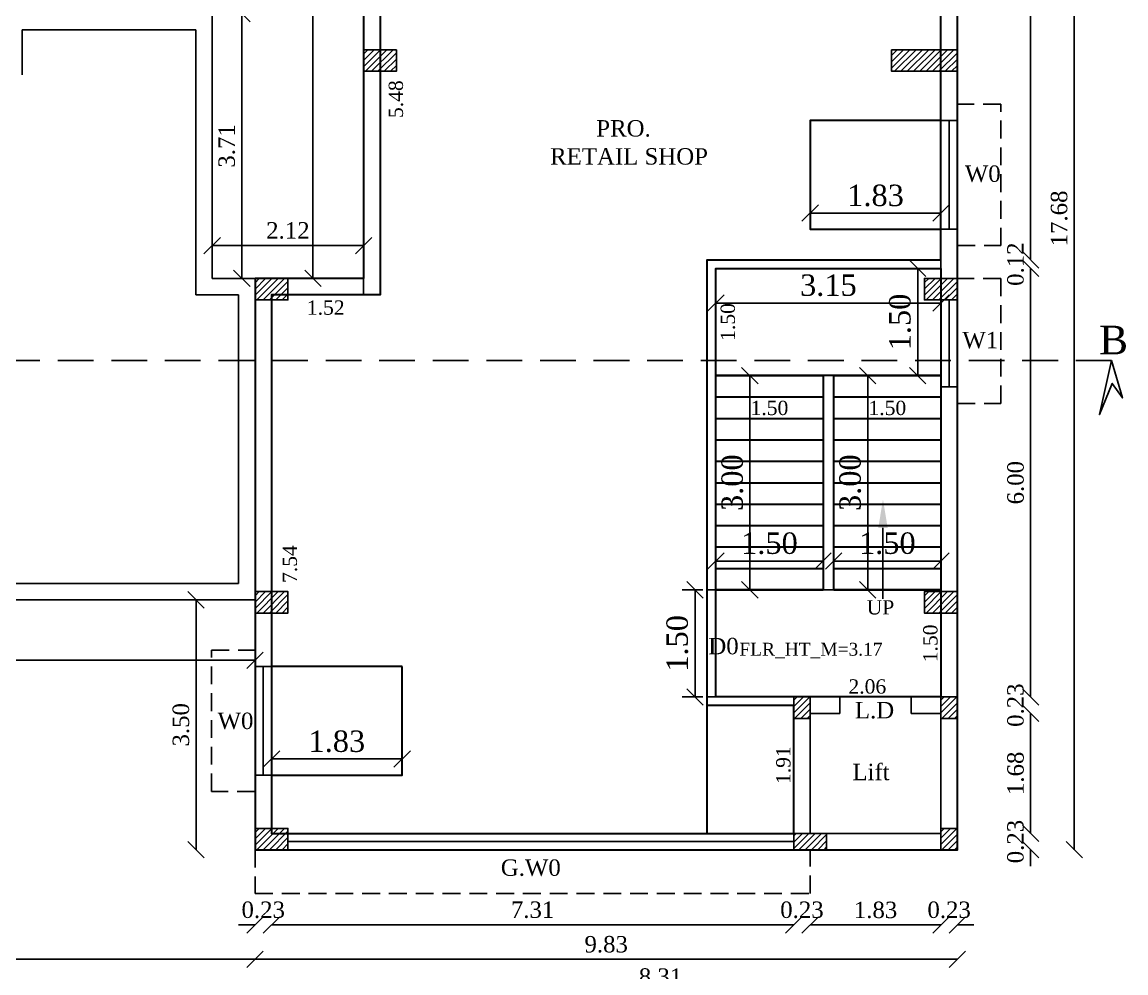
# Model space of a CAD drawing. Header units: metres. Extents: x 2 to 142, y 1 to 82.
# Drawn here: x 90.04 to 105.49, y 23.71 to 37.03 of the extents above; entities that cross this region are included whole.
import ezdxf
from ezdxf import colors
from ezdxf.entities.mleader import LeaderData, LeaderLine
from ezdxf.math import Vec2, Vec3

# ---------------------------------------------------------------- set-up
doc = ezdxf.new("R2010")
doc.units = ezdxf.units.M
doc.header["$MEASUREMENT"] = 0
for name, pattern in [('Dashed (½x)', [0.375, 0.25, -0.125]), ('DASHED2', [0.375, 0.25, -0.125]), ('HIDDENX2', [0.75, 0.5, -0.25])]:
    doc.linetypes.add(name, pattern=pattern)
for name, color, linetype, lineweight in [('BLK_1_FLR_2_BLT_UP_AREA', 13, 'Continuous', 30), ('BLK_1_FLR_2_CARPET_AREA', 13, 'Continuous', 30), ('BLK_1_FLR_2_EXIT_WIDTH_STAIR', 1, 'Continuous', 30), ('BLK_1_FLR_2_REGULAR_ROOM_1', 2, 'Continuous', 30), ('BLK_1_FLR_2_ROOM_1_LIGHT_VENTILATION_1', 232, 'Continuous', 30), ('BLK_1_FLR_2_ROOM_1_LIGHT_VENTILATION_6', 232, 'Continuous', 30), ('BLK_1_FLR_2_STAIR_1', 1, 'Continuous', 30), ('BLK_1_FLR_2_STAIR_1_FLIGHT_1', 7, 'Continuous', 30), ('BLK_1_FLR_2_STAIR_1_FLIGHT_2', 7, 'Continuous', 30), ('BLK_1_FLR_2_STAIR_1_LANDING_1', 7, 'Continuous', 30)]:
    doc.layers.add(name, color=color, linetype=linetype, lineweight=lineweight)
doc.styles.get("Standard").update_dxf_attribs({"font": 'BOOKOS.TTF'})
doc.dimstyles.new('M', dxfattribs={"dimtxt": 0.3, "dimasz": 0.23, "dimexe": 0.18, "dimexo": 0.0625, "dimgap": 0.09, "dimtad": 1, "dimzin": 0, "dimdsep": 46, "dimtxsty": 'Standard', "dimblk": 'OBLIQUE', "dimcen": 0.09, "dimclrd": 256, "dimclre": 256, "dimclrt": 256, "dimadec": 0, "dimazin": 0, "dimtfac": 1, "dimtix": 1, "dimtofl": 0, "dimtmove": 0, "dimatfit": 3, "dimfxl": 0, "dimtolj": 1, "dimtzin": 0, "dimarcsym": 0})
doc.dimstyles.new('PLAN', dxfattribs={"dimtxt": 0.2, "dimasz": 0.08, "dimexe": 0.01, "dimexo": 0.2, "dimgap": 0.04, "dimtad": 1, "dimzin": 1, "dimdsep": 46, "dimtxsty": 'Standard', "dimcen": 2.5, "dimse1": 1, "dimse2": 1, "dimsd1": 1, "dimsd2": 1, "dimclrd": 256, "dimclrt": 256, "dimadec": 0, "dimazin": 0, "dimtfac": 1, "dimtix": 1, "dimtmove": 0, "dimatfit": 3, "dimfxl": 0, "dimlwd": 13, "dimarcsym": 0})
doc.dimstyles.get("Standard").update_dxf_attribs({"dimtxt": 0.23, "dimasz": 0.23, "dimexe": 0.18, "dimexo": 0.0625, "dimgap": 0.09, "dimtad": 1, "dimzin": 0, "dimdsep": 46, "dimtxsty": 'Standard', "dimblk": 'OBLIQUE', "dimcen": 0.09, "dimse1": 1, "dimse2": 1, "dimclrd": 256, "dimclre": 256, "dimclrt": 256, "dimadec": 0, "dimazin": 0, "dimtfac": 1, "dimtix": 1, "dimtofl": 0, "dimtmove": 0, "dimatfit": 3, "dimfxl": 0, "dimtolj": 1, "dimtzin": 0, "dimarcsym": 0})
pattern_1 = [(45, (-16834.74195, 1394.248717), (-0.04419417382, 0.04419417382), [])]
pattern_2 = [(45, (-16834.74195, 1398.633717), (-0.04419417382, 0.04419417382), [])]

# ---------------------------------------------------------------- blocks, each defined once
blk = doc.blocks.new('_Oblique')
at = {"color": 0, "linetype": 'ByBlock', "lineweight": -2}
blk.add_line((-0.5, -0.5), (0.5, 0.5), dxfattribs=at)
blk = doc.blocks.new('*D214')
at = {"lineweight": -2}
blk.add_line((94.817, 23.451), (103.127, 23.451), dxfattribs=at)
at = {"layer": 'Defpoints', "color": 0}
for p in [(103.127, 23.451), (94.817, 22.233), (103.127, 22.233)]:
    blk.add_point(p, dxfattribs=at)
at = {"lineweight": -2, "xscale": 0.23, "yscale": 0.23, "zscale": 0.23, "rotation": 180}
blk.add_blockref('_Oblique', (94.817, 23.451), dxfattribs=at)
at = {"lineweight": -2, "xscale": 0.23, "yscale": 0.23, "zscale": 0.23}
blk.add_blockref('_Oblique', (103.127, 23.451), dxfattribs=at)
at = {"insert": (98.972, 23.66), "char_height": 0.23, "attachment_point": 5}
blk.add_mtext('\\A1;8.31', dxfattribs=at)
blk = doc.blocks.new('*D132')
at = {"lineweight": -2}
blk.add_line((92.472, 25.438), (92.472, 28.938), dxfattribs=at)
at = {"layer": 'Defpoints', "color": 0}
for p in [(92.472, 28.938), (93.297, 28.938), (93.297, 25.438)]:
    blk.add_point(p, dxfattribs=at)
at = {"lineweight": -2, "xscale": 0.23, "yscale": 0.23, "zscale": 0.23}
for p, rotation in [((92.472, 28.938), 90), ((92.472, 25.438), 270)]:
    blk.add_blockref('_Oblique', p, dxfattribs=dict(at, rotation=rotation))
at = {"insert": (92.261, 27.188), "char_height": 0.23, "attachment_point": 5, "rotation": 90}
blk.add_mtext('\\A1;3.50', dxfattribs=at)
blk = doc.blocks.new('*D133')
at = {"lineweight": -2}
blk.add_line((92.697, 33.898), (94.817, 33.898), dxfattribs=at)
at = {"layer": 'Defpoints', "color": 0}
for p in [(94.817, 33.898), (92.697, 33.438), (94.817, 33.438)]:
    blk.add_point(p, dxfattribs=at)
at = {"lineweight": -2, "xscale": 0.23, "yscale": 0.23, "zscale": 0.23, "rotation": 180}
blk.add_blockref('_Oblique', (92.697, 33.898), dxfattribs=at)
at = {"lineweight": -2, "xscale": 0.23, "yscale": 0.23, "zscale": 0.23}
blk.add_blockref('_Oblique', (94.817, 33.898), dxfattribs=at)
at = {"insert": (93.757, 34.109), "char_height": 0.23, "attachment_point": 5}
blk.add_mtext('\\A1;2.12', dxfattribs=at)
blk = doc.blocks.new('*D134')
at = {"lineweight": -2}
blk.add_line((93.113, 33.438), (93.113, 37.148), dxfattribs=at)
at = {"layer": 'Defpoints', "color": 0}
for p in [(92.697, 37.148), (93.113, 37.148), (92.697, 33.438)]:
    blk.add_point(p, dxfattribs=at)
at = {"lineweight": -2, "xscale": 0.23, "yscale": 0.23, "zscale": 0.23}
for p, rotation in [((93.113, 37.148), 90), ((93.113, 33.438), 270)]:
    blk.add_blockref('_Oblique', p, dxfattribs=dict(at, rotation=rotation))
at = {"insert": (92.902, 35.293), "char_height": 0.23, "attachment_point": 5, "rotation": 90}
blk.add_mtext('\\A1;3.71', dxfattribs=at)
blk = doc.blocks.new('*D146')
at = {"lineweight": -2}
for p, q in [((93.297, 24.385), (93.067, 24.385)), ((93.527, 24.385), (93.757, 24.385))]:
    blk.add_line(p, q, dxfattribs=at)
at = {"layer": 'Defpoints', "color": 0}
for p in [(93.297, 28.005), (93.527, 25.738), (93.527, 24.385)]:
    blk.add_point(p, dxfattribs=at)
at = {"lineweight": -2, "xscale": 0.23, "yscale": 0.23, "zscale": 0.23}
blk.add_blockref('_Oblique', (93.297, 24.385), dxfattribs=at)
at = {"lineweight": -2, "xscale": 0.23, "yscale": 0.23, "zscale": 0.23, "rotation": 180}
blk.add_blockref('_Oblique', (93.527, 24.385), dxfattribs=at)
at = {"insert": (93.412, 24.596), "char_height": 0.23, "attachment_point": 5}
blk.add_mtext('\\A1;0.23', dxfattribs=at)
blk = doc.blocks.new('*D147')
at = {"lineweight": -2}
blk.add_line((93.527, 24.385), (100.837, 24.385), dxfattribs=at)
at = {"layer": 'Defpoints', "color": 0}
for p in [(93.527, 25.738), (100.837, 25.668), (100.837, 24.385)]:
    blk.add_point(p, dxfattribs=at)
at = {"lineweight": -2, "xscale": 0.23, "yscale": 0.23, "zscale": 0.23, "rotation": 180}
blk.add_blockref('_Oblique', (93.527, 24.385), dxfattribs=at)
at = {"lineweight": -2, "xscale": 0.23, "yscale": 0.23, "zscale": 0.23}
blk.add_blockref('_Oblique', (100.837, 24.385), dxfattribs=at)
at = {"insert": (97.182, 24.597), "char_height": 0.23, "attachment_point": 5}
blk.add_mtext('\\A1;7.31', dxfattribs=at)
blk = doc.blocks.new('*D148')
at = {"lineweight": -2}
for p, q in [((100.837, 24.385), (100.607, 24.385)), ((101.067, 24.385), (101.297, 24.385))]:
    blk.add_line(p, q, dxfattribs=at)
at = {"layer": 'Defpoints', "color": 0}
for p in [(100.837, 25.668), (101.067, 25.668), (101.067, 24.385)]:
    blk.add_point(p, dxfattribs=at)
at = {"lineweight": -2, "xscale": 0.23, "yscale": 0.23, "zscale": 0.23}
blk.add_blockref('_Oblique', (100.837, 24.385), dxfattribs=at)
at = {"lineweight": -2, "xscale": 0.23, "yscale": 0.23, "zscale": 0.23, "rotation": 180}
blk.add_blockref('_Oblique', (101.067, 24.385), dxfattribs=at)
at = {"insert": (100.952, 24.596), "char_height": 0.23, "attachment_point": 5}
blk.add_mtext('\\A1;0.23', dxfattribs=at)
blk = doc.blocks.new('*D149')
at = {"lineweight": -2}
blk.add_line((101.067, 24.385), (102.897, 24.385), dxfattribs=at)
at = {"layer": 'Defpoints', "color": 0}
for p in [(101.067, 25.668), (102.897, 25.738), (102.897, 24.385)]:
    blk.add_point(p, dxfattribs=at)
at = {"lineweight": -2, "xscale": 0.23, "yscale": 0.23, "zscale": 0.23, "rotation": 180}
blk.add_blockref('_Oblique', (101.067, 24.385), dxfattribs=at)
at = {"lineweight": -2, "xscale": 0.23, "yscale": 0.23, "zscale": 0.23}
blk.add_blockref('_Oblique', (102.897, 24.385), dxfattribs=at)
at = {"insert": (101.982, 24.594), "char_height": 0.23, "attachment_point": 5}
blk.add_mtext('\\A1;1.83', dxfattribs=at)
blk = doc.blocks.new('*D150')
at = {"lineweight": -2}
for p, q in [((102.897, 24.385), (102.667, 24.385)), ((103.127, 24.385), (103.357, 24.385))]:
    blk.add_line(p, q, dxfattribs=at)
at = {"layer": 'Defpoints', "color": 0}
for p in [(102.897, 25.738), (103.127, 25.738), (103.127, 24.385)]:
    blk.add_point(p, dxfattribs=at)
at = {"lineweight": -2, "xscale": 0.23, "yscale": 0.23, "zscale": 0.23}
blk.add_blockref('_Oblique', (102.897, 24.385), dxfattribs=at)
at = {"lineweight": -2, "xscale": 0.23, "yscale": 0.23, "zscale": 0.23, "rotation": 180}
blk.add_blockref('_Oblique', (103.127, 24.385), dxfattribs=at)
at = {"insert": (103.012, 24.596), "char_height": 0.23, "attachment_point": 5}
blk.add_mtext('\\A1;0.23', dxfattribs=at)
blk = doc.blocks.new('*D151')
at = {"lineweight": -2}
blk.add_line((93.297, 23.904), (103.127, 23.904), dxfattribs=at)
at = {"layer": 'Defpoints', "color": 0}
for p in [(93.297, 25.438), (103.127, 25.438), (103.127, 23.904)]:
    blk.add_point(p, dxfattribs=at)
at = {"lineweight": -2, "xscale": 0.23, "yscale": 0.23, "zscale": 0.23, "rotation": 180}
blk.add_blockref('_Oblique', (93.297, 23.904), dxfattribs=at)
at = {"lineweight": -2, "xscale": 0.23, "yscale": 0.23, "zscale": 0.23}
blk.add_blockref('_Oblique', (103.127, 23.904), dxfattribs=at)
at = {"insert": (98.212, 24.113), "char_height": 0.23, "attachment_point": 5}
blk.add_mtext('\\A1;9.83', dxfattribs=at)
blk = doc.blocks.new('*D79')
at = {"lineweight": -2}
blk.add_line((75.447, 23.904), (93.297, 23.904), dxfattribs=at)
at = {"layer": 'Defpoints', "color": 0}
for p in [(75.447, 31.468), (93.297, 28.938), (93.297, 23.904)]:
    blk.add_point(p, dxfattribs=at)
at = {"lineweight": -2, "xscale": 0.23, "yscale": 0.23, "zscale": 0.23, "rotation": 180}
blk.add_blockref('_Oblique', (75.447, 23.904), dxfattribs=at)
at = {"lineweight": -2, "xscale": 0.23, "yscale": 0.23, "zscale": 0.23}
blk.add_blockref('_Oblique', (93.297, 23.904), dxfattribs=at)
at = {"insert": (84.372, 24.115), "char_height": 0.23, "attachment_point": 5}
blk.add_mtext('\\A1;17.85', dxfattribs=at)
blk = doc.blocks.new('*D152')
at = {"lineweight": -2}
blk.add_line((94.108, 33.438), (94.108, 43.118), dxfattribs=at)
at = {"layer": 'Defpoints', "color": 0}
for p in [(94.108, 43.118), (94.817, 43.118), (94.817, 33.438)]:
    blk.add_point(p, dxfattribs=at)
at = {"lineweight": -2, "xscale": 0.23, "yscale": 0.23, "zscale": 0.23}
for p, rotation in [((94.108, 43.118), 90), ((94.108, 33.438), 270)]:
    blk.add_blockref('_Oblique', p, dxfattribs=dict(at, rotation=rotation))
at = {"insert": (93.899, 38.278), "char_height": 0.23, "attachment_point": 5, "rotation": 90}
blk.add_mtext('\\A1;9.68', dxfattribs=at)
blk = doc.blocks.new('*D156')
at = {"lineweight": -2}
for p, q in [((104.153, 25.668), (104.153, 25.898)), ((104.153, 25.438), (104.153, 25.208))]:
    blk.add_line(p, q, dxfattribs=at)
at = {"layer": 'Defpoints', "color": 0}
for p in [(102.897, 25.668), (104.153, 25.668), (102.897, 25.438)]:
    blk.add_point(p, dxfattribs=at)
at = {"lineweight": -2, "xscale": 0.23, "yscale": 0.23, "zscale": 0.23}
for p, rotation in [((104.153, 25.668), 270), ((104.153, 25.438), 90)]:
    blk.add_blockref('_Oblique', p, dxfattribs=dict(at, rotation=rotation))
at = {"insert": (103.942, 25.553), "char_height": 0.23, "attachment_point": 5, "rotation": 90}
blk.add_mtext('\\A1;0.23', dxfattribs=at)
blk = doc.blocks.new('*D157')
at = {"lineweight": -2}
blk.add_line((104.153, 33.698), (104.153, 42.888), dxfattribs=at)
at = {"layer": 'Defpoints', "color": 0}
for p in [(103.127, 42.888), (104.153, 42.888), (102.897, 33.698)]:
    blk.add_point(p, dxfattribs=at)
at = {"lineweight": -2, "xscale": 0.23, "yscale": 0.23, "zscale": 0.23}
for p, rotation in [((104.153, 42.888), 90), ((104.153, 33.698), 270)]:
    blk.add_blockref('_Oblique', p, dxfattribs=dict(at, rotation=rotation))
at = {"insert": (103.944, 38.293), "char_height": 0.23, "attachment_point": 5, "rotation": 90}
blk.add_mtext('\\A1;9.19', dxfattribs=at)
blk = doc.blocks.new('*D82')
at = {"lineweight": -2}
blk.add_line((104.764, 25.438), (104.764, 43.118), dxfattribs=at)
at = {"layer": 'Defpoints', "color": 0}
for p in [(103.127, 43.118), (104.764, 43.118), (103.127, 25.438)]:
    blk.add_point(p, dxfattribs=at)
at = {"lineweight": -2, "xscale": 0.23, "yscale": 0.23, "zscale": 0.23}
for p, rotation in [((104.764, 43.118), 90), ((104.764, 25.438), 270)]:
    blk.add_blockref('_Oblique', p, dxfattribs=dict(at, rotation=rotation))
at = {"insert": (104.553, 34.278), "char_height": 0.23, "attachment_point": 5, "rotation": 90}
blk.add_mtext('\\A1;17.68', dxfattribs=at)
blk = doc.blocks.new('*D170')
at = {"lineweight": -2}
blk.add_line((83.457, 28.091), (93.297, 28.091), dxfattribs=at)
at = {"layer": 'Defpoints', "color": 0}
for p in [(83.457, 28.868), (93.297, 28.868), (93.297, 28.091)]:
    blk.add_point(p, dxfattribs=at)
at = {"lineweight": -2, "xscale": 0.23, "yscale": 0.23, "zscale": 0.23, "rotation": 180}
blk.add_blockref('_Oblique', (83.457, 28.091), dxfattribs=at)
at = {"lineweight": -2, "xscale": 0.23, "yscale": 0.23, "zscale": 0.23}
blk.add_blockref('_Oblique', (93.297, 28.091), dxfattribs=at)
at = {"insert": (88.377, 28.3), "char_height": 0.23, "attachment_point": 5}
blk.add_mtext('\\A1;9.84', dxfattribs=at)
blk = doc.blocks.new('*D286')
at = {"lineweight": -2}
for p, q in [((104.153, 27.578), (104.153, 27.808)), ((104.153, 27.348), (104.153, 27.118))]:
    blk.add_line(p, q, dxfattribs=at)
at = {"layer": 'Defpoints', "color": 0}
for p in [(102.897, 27.578), (102.897, 27.348), (104.153, 27.348)]:
    blk.add_point(p, dxfattribs=at)
at = {"lineweight": -2, "xscale": 0.23, "yscale": 0.23, "zscale": 0.23}
for p, rotation in [((104.153, 27.578), 270), ((104.153, 27.348), 90)]:
    blk.add_blockref('_Oblique', p, dxfattribs=dict(at, rotation=rotation))
at = {"insert": (103.942, 27.463), "char_height": 0.23, "attachment_point": 5, "rotation": 90}
blk.add_mtext('\\A1;0.23', dxfattribs=at)
blk = doc.blocks.new('*D287')
at = {"lineweight": -2}
blk.add_line((104.153, 27.348), (104.153, 25.668), dxfattribs=at)
at = {"layer": 'Defpoints', "color": 0}
for p in [(102.897, 27.348), (102.897, 25.668), (104.153, 25.668)]:
    blk.add_point(p, dxfattribs=at)
at = {"lineweight": -2, "xscale": 0.23, "yscale": 0.23, "zscale": 0.23}
for p, rotation in [((104.153, 27.348), 90), ((104.153, 25.668), 270)]:
    blk.add_blockref('_Oblique', p, dxfattribs=dict(at, rotation=rotation))
at = {"insert": (103.943, 26.508), "char_height": 0.23, "attachment_point": 5, "rotation": 90}
blk.add_mtext('\\A1;1.68', dxfattribs=at)
blk = doc.blocks.new('*D288')
at = {"layer": 'Defpoints', "color": 0}
for p in [(101.397, 31.478), (102.897, 31.478), (102.897, 31.478)]:
    blk.add_point(p, dxfattribs=at)
at = {"insert": (102.147, 31.623), "char_height": 0.2, "attachment_point": 5}
blk.add_mtext('1.50', dxfattribs=at)
blk = doc.blocks.new('*D289')
at = {"layer": 'Defpoints', "color": 0}
for p in [(99.747, 33.578), (100.061, 33.578), (99.747, 32.078)]:
    blk.add_point(p, dxfattribs=at)
at = {"insert": (99.916, 32.828), "char_height": 0.2, "attachment_point": 5, "rotation": 90}
blk.add_mtext('1.50', dxfattribs=at)
blk = doc.blocks.new('*D314')
at = {"layer": 'BLK_1_FLR_2_ROOM_1_LIGHT_VENTILATION_6', "lineweight": -2}
for p, q in [((101.067, 34.19), (101.067, 34.533)), ((102.897, 34.19), (102.897, 34.533)), ((101.067, 34.353), (102.897, 34.353))]:
    blk.add_line(p, q, dxfattribs=at)
at = {"layer": 'Defpoints', "color": 0}
for p in [(102.897, 34.353), (101.067, 34.128), (102.897, 34.128)]:
    blk.add_point(p, dxfattribs=at)
at = {"layer": 'BLK_1_FLR_2_ROOM_1_LIGHT_VENTILATION_6', "lineweight": -2, "xscale": 0.23, "yscale": 0.23, "zscale": 0.23, "rotation": 180}
blk.add_blockref('_Oblique', (101.067, 34.353), dxfattribs=at)
at = {"layer": 'BLK_1_FLR_2_ROOM_1_LIGHT_VENTILATION_6', "lineweight": -2, "xscale": 0.23, "yscale": 0.23, "zscale": 0.23}
blk.add_blockref('_Oblique', (102.897, 34.353), dxfattribs=at)
at = {"layer": 'BLK_1_FLR_2_ROOM_1_LIGHT_VENTILATION_6', "insert": (101.982, 34.598), "char_height": 0.3, "attachment_point": 5}
blk.add_mtext('\\A1;1.83', dxfattribs=at)
blk = doc.blocks.new('*D324')
at = {"layer": 'BLK_1_FLR_2_STAIR_1_FLIGHT_1', "color": 1, "lineweight": -2}
for p, q in [((101.459, 32.078), (102.053, 32.078)), ((101.873, 29.078), (101.873, 32.078)), ((101.459, 29.078), (102.053, 29.078))]:
    blk.add_line(p, q, dxfattribs=at)
at = {"layer": 'Defpoints', "color": 0}
for p in [(101.397, 32.078), (101.873, 32.078), (101.397, 29.078)]:
    blk.add_point(p, dxfattribs=at)
at = {"layer": 'BLK_1_FLR_2_STAIR_1_FLIGHT_1', "color": 1, "lineweight": -2, "xscale": 0.23, "yscale": 0.23, "zscale": 0.23}
for p, rotation in [((101.873, 32.078), 90), ((101.873, 29.078), 270)]:
    blk.add_blockref('_Oblique', p, dxfattribs=dict(at, rotation=rotation))
at = {"layer": 'BLK_1_FLR_2_STAIR_1_FLIGHT_1', "color": 1, "insert": (101.628, 30.578), "char_height": 0.3, "attachment_point": 5, "rotation": 90}
blk.add_mtext('\\A1;3.00', dxfattribs=at)
blk = doc.blocks.new('*D325')
at = {"layer": 'BLK_1_FLR_2_STAIR_1_FLIGHT_1', "color": 2, "lineweight": -2}
for p, q in [((101.397, 29.44), (101.397, 29.66)), ((102.897, 29.44), (102.897, 29.66)), ((101.397, 29.48), (102.897, 29.48))]:
    blk.add_line(p, q, dxfattribs=at)
at = {"layer": 'Defpoints', "color": 0}
for p in [(101.397, 29.378), (102.897, 29.48), (102.897, 29.378)]:
    blk.add_point(p, dxfattribs=at)
at = {"layer": 'BLK_1_FLR_2_STAIR_1_FLIGHT_1', "color": 2, "lineweight": -2, "xscale": 0.23, "yscale": 0.23, "zscale": 0.23, "rotation": 180}
blk.add_blockref('_Oblique', (101.397, 29.48), dxfattribs=at)
at = {"layer": 'BLK_1_FLR_2_STAIR_1_FLIGHT_1', "color": 2, "lineweight": -2, "xscale": 0.23, "yscale": 0.23, "zscale": 0.23}
blk.add_blockref('_Oblique', (102.897, 29.48), dxfattribs=at)
at = {"layer": 'BLK_1_FLR_2_STAIR_1_FLIGHT_1', "color": 2, "insert": (102.147, 29.728), "char_height": 0.3, "attachment_point": 5}
blk.add_mtext('\\A1;1.50', dxfattribs=at)
blk = doc.blocks.new('*D326')
at = {"layer": 'BLK_1_FLR_2_STAIR_1_FLIGHT_2', "color": 1, "lineweight": -2}
for p, q in [((99.809, 32.078), (100.403, 32.078)), ((100.223, 29.078), (100.223, 32.078)), ((99.809, 29.078), (100.403, 29.078))]:
    blk.add_line(p, q, dxfattribs=at)
at = {"layer": 'Defpoints', "color": 0}
for p in [(99.747, 32.078), (100.223, 32.078), (99.747, 29.078)]:
    blk.add_point(p, dxfattribs=at)
at = {"layer": 'BLK_1_FLR_2_STAIR_1_FLIGHT_2', "color": 1, "lineweight": -2, "xscale": 0.23, "yscale": 0.23, "zscale": 0.23}
for p, rotation in [((100.223, 32.078), 90), ((100.223, 29.078), 270)]:
    blk.add_blockref('_Oblique', p, dxfattribs=dict(at, rotation=rotation))
at = {"layer": 'BLK_1_FLR_2_STAIR_1_FLIGHT_2', "color": 1, "insert": (99.978, 30.578), "char_height": 0.3, "attachment_point": 5, "rotation": 90}
blk.add_mtext('\\A1;3.00', dxfattribs=at)
blk = doc.blocks.new('*D327')
at = {"layer": 'BLK_1_FLR_2_STAIR_1_FLIGHT_2', "color": 2, "lineweight": -2}
for p, q in [((99.747, 29.44), (99.747, 29.66)), ((101.247, 29.44), (101.247, 29.66)), ((99.747, 29.48), (101.247, 29.48))]:
    blk.add_line(p, q, dxfattribs=at)
at = {"layer": 'Defpoints', "color": 0}
for p in [(99.747, 29.378), (101.247, 29.48), (101.247, 29.378)]:
    blk.add_point(p, dxfattribs=at)
at = {"layer": 'BLK_1_FLR_2_STAIR_1_FLIGHT_2', "color": 2, "lineweight": -2, "xscale": 0.23, "yscale": 0.23, "zscale": 0.23, "rotation": 180}
blk.add_blockref('_Oblique', (99.747, 29.48), dxfattribs=at)
at = {"layer": 'BLK_1_FLR_2_STAIR_1_FLIGHT_2', "color": 2, "lineweight": -2, "xscale": 0.23, "yscale": 0.23, "zscale": 0.23}
blk.add_blockref('_Oblique', (101.247, 29.48), dxfattribs=at)
at = {"layer": 'BLK_1_FLR_2_STAIR_1_FLIGHT_2', "color": 2, "insert": (100.497, 29.728), "char_height": 0.3, "attachment_point": 5}
blk.add_mtext('\\A1;1.50', dxfattribs=at)
blk = doc.blocks.new('*D332')
at = {"layer": 'BLK_1_FLR_2_STAIR_1_LANDING_1', "color": 1, "lineweight": -2}
for p, q in [((102.834, 33.578), (102.393, 33.578)), ((102.573, 33.578), (102.573, 32.078)), ((102.834, 32.078), (102.393, 32.078))]:
    blk.add_line(p, q, dxfattribs=at)
at = {"layer": 'Defpoints', "color": 0}
for p in [(102.897, 33.578), (102.573, 32.078), (102.897, 32.078)]:
    blk.add_point(p, dxfattribs=at)
at = {"layer": 'BLK_1_FLR_2_STAIR_1_LANDING_1', "color": 1, "lineweight": -2, "xscale": 0.23, "yscale": 0.23, "zscale": 0.23}
for p, rotation in [((102.573, 33.578), 90), ((102.573, 32.078), 270)]:
    blk.add_blockref('_Oblique', p, dxfattribs=dict(at, rotation=rotation))
at = {"layer": 'BLK_1_FLR_2_STAIR_1_LANDING_1', "color": 1, "insert": (102.325, 32.828), "char_height": 0.3, "attachment_point": 5, "rotation": 90}
blk.add_mtext('\\A1;1.50', dxfattribs=at)
blk = doc.blocks.new('*D333')
at = {"layer": 'BLK_1_FLR_2_STAIR_1_LANDING_1', "color": 2, "lineweight": -2}
for p, q in [((99.747, 33.515), (99.747, 32.913)), ((102.897, 33.515), (102.897, 32.913)), ((99.747, 33.093), (102.897, 33.093))]:
    blk.add_line(p, q, dxfattribs=at)
at = {"layer": 'Defpoints', "color": 0}
for p in [(99.747, 33.578), (102.897, 33.578), (102.897, 33.093)]:
    blk.add_point(p, dxfattribs=at)
at = {"layer": 'BLK_1_FLR_2_STAIR_1_LANDING_1', "color": 2, "lineweight": -2, "xscale": 0.23, "yscale": 0.23, "zscale": 0.23, "rotation": 180}
blk.add_blockref('_Oblique', (99.747, 33.093), dxfattribs=at)
at = {"layer": 'BLK_1_FLR_2_STAIR_1_LANDING_1', "color": 2, "lineweight": -2, "xscale": 0.23, "yscale": 0.23, "zscale": 0.23}
blk.add_blockref('_Oblique', (102.897, 33.093), dxfattribs=at)
at = {"layer": 'BLK_1_FLR_2_STAIR_1_LANDING_1', "color": 2, "insert": (101.322, 33.341), "char_height": 0.3, "attachment_point": 5}
blk.add_mtext('\\A1;3.15', dxfattribs=at)
blk = doc.blocks.new('*D337')
at = {"layer": 'BLK_1_FLR_2_EXIT_WIDTH_STAIR', "lineweight": -2}
for p, q in [((99.564, 29.078), (99.276, 29.078)), ((99.456, 27.578), (99.456, 29.078)), ((99.564, 27.578), (99.276, 27.578))]:
    blk.add_line(p, q, dxfattribs=at)
at = {"layer": 'Defpoints', "color": 0}
for p in [(99.456, 29.078), (99.627, 29.078), (99.627, 27.578)]:
    blk.add_point(p, dxfattribs=at)
at = {"layer": 'BLK_1_FLR_2_EXIT_WIDTH_STAIR', "lineweight": -2, "xscale": 0.23, "yscale": 0.23, "zscale": 0.23}
for p, rotation in [((99.456, 29.078), 90), ((99.456, 27.578), 270)]:
    blk.add_blockref('_Oblique', p, dxfattribs=dict(at, rotation=rotation))
at = {"layer": 'BLK_1_FLR_2_EXIT_WIDTH_STAIR', "insert": (99.208, 28.328), "char_height": 0.3, "attachment_point": 5, "rotation": 90}
blk.add_mtext('\\A1;1.50', dxfattribs=at)
blk = doc.blocks.new('*D351')
at = {"layer": 'BLK_1_FLR_2_ROOM_1_LIGHT_VENTILATION_1', "lineweight": -2}
for p, q in [((93.527, 26.548), (93.527, 26.89)), ((95.357, 26.548), (95.357, 26.89)), ((93.527, 26.71), (95.357, 26.71))]:
    blk.add_line(p, q, dxfattribs=at)
at = {"layer": 'Defpoints', "color": 0}
for p in [(95.357, 26.71), (93.527, 26.485), (95.357, 26.485)]:
    blk.add_point(p, dxfattribs=at)
at = {"layer": 'BLK_1_FLR_2_ROOM_1_LIGHT_VENTILATION_1', "lineweight": -2, "xscale": 0.23, "yscale": 0.23, "zscale": 0.23, "rotation": 180}
blk.add_blockref('_Oblique', (93.527, 26.71), dxfattribs=at)
at = {"layer": 'BLK_1_FLR_2_ROOM_1_LIGHT_VENTILATION_1', "lineweight": -2, "xscale": 0.23, "yscale": 0.23, "zscale": 0.23}
blk.add_blockref('_Oblique', (95.357, 26.71), dxfattribs=at)
at = {"layer": 'BLK_1_FLR_2_ROOM_1_LIGHT_VENTILATION_1', "insert": (94.442, 26.955), "char_height": 0.3, "attachment_point": 5}
blk.add_mtext('\\A1;1.83', dxfattribs=at)
blk = doc.blocks.new('*D352')
at = {"lineweight": -2}
for p, q in [((104.153, 33.698), (104.153, 33.928)), ((104.153, 33.578), (104.153, 33.348))]:
    blk.add_line(p, q, dxfattribs=at)
at = {"layer": 'Defpoints', "color": 0}
for p in [(102.897, 33.698), (102.897, 33.578), (104.153, 33.578)]:
    blk.add_point(p, dxfattribs=at)
at = {"lineweight": -2, "xscale": 0.23, "yscale": 0.23, "zscale": 0.23}
for p, rotation in [((104.153, 33.698), 270), ((104.153, 33.578), 90)]:
    blk.add_blockref('_Oblique', p, dxfattribs=dict(at, rotation=rotation))
at = {"insert": (103.942, 33.638), "char_height": 0.23, "attachment_point": 5, "rotation": 90}
blk.add_mtext('\\A1;0.12', dxfattribs=at)
blk = doc.blocks.new('*D353')
at = {"lineweight": -2}
blk.add_line((104.153, 33.578), (104.153, 27.578), dxfattribs=at)
at = {"layer": 'Defpoints', "color": 0}
for p in [(102.897, 33.578), (103.127, 27.578), (104.153, 27.578)]:
    blk.add_point(p, dxfattribs=at)
at = {"lineweight": -2, "xscale": 0.23, "yscale": 0.23, "zscale": 0.23}
for p, rotation in [((104.153, 33.578), 90), ((104.153, 27.578), 270)]:
    blk.add_blockref('_Oblique', p, dxfattribs=dict(at, rotation=rotation))
at = {"insert": (103.943, 30.578), "char_height": 0.23, "attachment_point": 5, "rotation": 90}
blk.add_mtext('\\A1;6.00', dxfattribs=at)

msp = doc.modelspace()

# ---------------------------------------------------------------- hatches: boundary and pattern name
h = msp.add_hatch()
h.set_pattern_fill('ANSI31', color=3, scale=0.5)
h.set_pattern_definition([(45, (-16842.59195, 1401.833717), (-0.04419417382, 0.04419417382), [])])
h.paths.add_polyline_path([(94.817, 36.338), (95.277, 36.338), (95.277, 36.638), (94.817, 36.638)])
h = msp.add_hatch()
h.set_pattern_fill('ANSI31', color=3, scale=0.5)
h.set_pattern_definition([(45, (-16834.74195, 1401.833717), (-0.04419417382, 0.04419417382), [])])
h.paths.add_polyline_path([(103.127, 36.338), (103.127, 36.638), (102.207, 36.638), (102.207, 36.338)])
h = msp.add_hatch()
h.set_pattern_fill('ANSI31', color=3, scale=0.5)
h.set_pattern_definition(pattern_2)
h.paths.add_polyline_path([(93.757, 33.438), (93.297, 33.438), (93.297, 33.138), (93.757, 33.138)])
h = msp.add_hatch()
h.set_pattern_fill('ANSI31', color=3, scale=0.5)
h.set_pattern_definition(pattern_2)
h.paths.add_polyline_path([(102.667, 33.138), (103.127, 33.138), (103.127, 33.438), (102.667, 33.438)])
h = msp.add_hatch()
h.set_pattern_fill('ANSI31', color=3, scale=0.5)
h.set_pattern_definition(pattern_1)
h.paths.add_polyline_path([(93.757, 29.053), (93.297, 29.053), (93.297, 28.753), (93.757, 28.753)])
h = msp.add_hatch()
h.set_pattern_fill('ANSI31', color=3, scale=0.5)
h.set_pattern_definition(pattern_1)
h.paths.add_polyline_path([(102.667, 28.753), (103.127, 28.753), (103.127, 29.053), (102.667, 29.053)])
h = msp.add_hatch()
h.set_pattern_fill('ANSI31', color=3, scale=0.5)
h.set_pattern_definition([(45, (-16825.389615, 1390.00212), (-0.04419417382, 0.04419417382), [])])
h.paths.add_polyline_path([(100.837, 27.278), (101.067, 27.278), (101.067, 27.578), (100.837, 27.578)])
h = msp.add_hatch()
h.set_pattern_fill('ANSI31', color=3, scale=0.5)
h.set_pattern_definition([(45, (-16823.329615, 1390.00212), (-0.04419417382, 0.04419417382), [])])
h.paths.add_polyline_path([(102.897, 27.278), (103.127, 27.278), (103.127, 27.578), (102.897, 27.578)])
h = msp.add_hatch()
h.set_pattern_fill('ANSI31', color=3, scale=0.5)
h.set_pattern_definition([(45, (-16834.74195, 1390.933717), (-0.04419417382, 0.04419417382), [])])
h.paths.add_polyline_path([(93.757, 25.738), (93.297, 25.738), (93.297, 25.438), (93.757, 25.438)])
h = msp.add_hatch()
h.set_pattern_fill('ANSI31', color=3, scale=0.5)
h.set_pattern_definition([(45, (-16822.52014, 1370.202374), (-0.04419417382, 0.04419417382), [])])
h.paths.add_polyline_path([(101.297, 25.668), (100.837, 25.668), (100.837, 25.553), (101.182, 25.553), (101.182, 25.438), (101.297, 25.438)])
h.paths.add_polyline_path([(101.182, 25.553), (100.837, 25.553), (100.837, 25.438), (101.182, 25.438)], flags=17)
h = msp.add_hatch()
h.set_pattern_fill('ANSI31', color=3, scale=0.5)
h.set_pattern_definition([(45, (-16823.329615, 1388.16212), (-0.04419417382, 0.04419417382), [])])
h.paths.add_polyline_path([(102.897, 25.438), (103.127, 25.438), (103.127, 25.738), (102.897, 25.738)])

# ---------------------------------------------------------------- linework, layer by layer
at = {"color": 1}
for p, q in [((94.817, 36.638), (94.817, 39.618)), ((95.047, 36.638), (95.047, 38.688)), ((102.897, 36.638), (102.897, 37.368)), ((103.127, 36.638), (103.127, 37.368)), ((92.697, 33.438), (92.697, 37.148)), ((92.467, 36.918), (90.037, 36.918)), ((90.037, 36.288), (90.037, 36.918)), ((92.467, 33.208), (92.467, 36.918)), ((94.817, 36.338), (94.817, 33.208)), ((95.047, 36.338), (95.047, 33.208)), ((102.897, 35.648), (102.897, 36.338)), ((103.127, 35.648), (103.127, 36.338)), ((102.897, 33.438), (102.897, 34.128)), ((103.127, 33.438), (103.127, 34.128)), ((99.627, 27.458), (99.627, 33.698)), ((99.627, 33.698), (102.897, 33.698)), ((99.747, 29.078), (99.747, 33.578)), ((99.747, 33.578), (102.897, 33.578)), ((93.356, 33.438), (92.697, 33.438)), ((93.757, 33.438), (94.817, 33.438)), ((93.067, 33.208), (92.467, 33.208)), ((93.067, 33.208), (93.067, 29.168)), ((93.297, 33.138), (93.297, 29.053)), ((93.527, 33.138), (93.527, 29.053)), ((93.757, 33.208), (95.047, 33.208)), ((102.897, 29.053), (102.897, 31.918)), ((103.127, 29.053), (103.127, 31.918)), ((93.067, 29.168), (87.567, 29.168)), ((99.747, 29.078), (99.627, 29.078)), ((93.297, 28.938), (87.797, 28.938)), ((93.297, 28.753), (93.297, 28.005)), ((93.527, 28.753), (93.527, 28.005)), ((102.897, 27.578), (102.897, 28.753)), ((103.127, 27.578), (103.127, 28.753)), ((100.837, 27.578), (99.627, 27.578)), ((101.067, 27.578), (102.897, 27.578)), ((101.482, 27.348), (101.482, 27.578)), ((102.482, 27.348), (102.482, 27.578)), ((100.837, 27.458), (99.627, 27.458)), ((101.067, 27.348), (101.482, 27.348)), ((102.482, 27.348), (102.897, 27.348)), ((100.837, 27.278), (100.837, 25.668)), ((101.067, 27.278), (101.067, 25.668)), ((102.897, 25.738), (102.897, 27.278)), ((103.127, 25.738), (103.127, 27.278)), ((93.297, 26.485), (93.297, 25.738)), ((93.527, 26.485), (93.527, 25.738)), ((101.297, 25.668), (102.897, 25.668)), ((101.297, 25.438), (103.127, 25.438))]:
    msp.add_line(p, q, dxfattribs=at)
at = {"color": 5}
for p, q in [((102.897, 34.128), (102.897, 35.648)), ((103.012, 34.128), (103.012, 35.648)), ((103.127, 34.128), (103.127, 35.648)), ((102.897, 31.918), (102.897, 33.138)), ((103.012, 31.918), (103.012, 33.138)), ((103.127, 31.918), (103.127, 33.138)), ((101.247, 29.078), (101.247, 32.078)), ((101.247, 32.078), (101.397, 32.078)), ((101.397, 29.078), (101.397, 32.078)), ((101.397, 32.078), (101.397, 32.078)), ((101.397, 32.078), (102.897, 32.078)), ((101.397, 31.778), (102.897, 31.778)), ((101.397, 31.478), (102.897, 31.478)), ((101.397, 31.178), (102.897, 31.178)), ((101.397, 30.878), (102.897, 30.878)), ((101.397, 30.578), (102.897, 30.578)), ((101.397, 30.278), (102.897, 30.278)), ((101.397, 29.978), (102.897, 29.978)), ((101.397, 29.678), (102.897, 29.678)), ((101.397, 29.378), (102.897, 29.378)), ((101.247, 29.078), (101.397, 29.078)), ((101.397, 29.078), (102.897, 29.078)), ((101.397, 29.078), (101.397, 29.078)), ((93.297, 26.485), (93.297, 28.005)), ((93.412, 26.485), (93.412, 28.005)), ((93.527, 26.485), (93.527, 28.005)), ((93.757, 25.668), (100.837, 25.668)), ((93.757, 25.553), (100.837, 25.553)), ((93.757, 25.438), (100.837, 25.438))]:
    msp.add_line(p, q, dxfattribs=at)
at = {"color": 5, "linetype": 'HIDDENX2'}
msp.add_line((105.286, 32.288), (75.025, 32.288), dxfattribs=at)
at = {"color": 5, "linetype": 'DASHED2'}
for p, q in [((99.747, 32.078), (101.247, 32.078)), ((99.747, 31.778), (101.247, 31.778)), ((99.747, 31.478), (101.247, 31.478)), ((99.747, 31.178), (101.247, 31.178)), ((99.747, 30.878), (101.247, 30.878)), ((99.747, 30.578), (101.247, 30.578)), ((99.747, 30.278), (101.247, 30.278)), ((99.747, 29.978), (101.247, 29.978)), ((99.747, 29.678), (101.247, 29.678)), ((99.747, 29.378), (101.247, 29.378))]:
    msp.add_line(p, q, dxfattribs=at)
at = {"color": 1}
for points in [[(95.277, 36.638), (95.277, 36.338), (94.817, 36.338), (94.817, 36.638)], [(103.127, 36.638), (103.127, 36.338), (102.207, 36.338), (102.207, 36.638)], [(93.297, 33.438), (93.297, 33.138), (93.757, 33.138), (93.757, 33.438)], [(103.127, 33.438), (103.127, 33.138), (102.667, 33.138), (102.667, 33.438)], [(93.297, 29.053), (93.297, 28.753), (93.757, 28.753), (93.757, 29.053)], [(103.127, 29.053), (103.127, 28.753), (102.667, 28.753), (102.667, 29.053)], [(100.837, 27.278), (101.067, 27.278), (101.067, 27.578), (100.837, 27.578)], [(102.897, 27.278), (103.127, 27.278), (103.127, 27.578), (102.897, 27.578)], [(93.297, 25.738), (93.297, 25.438), (93.757, 25.438), (93.757, 25.738)], [(100.837, 25.668), (100.837, 25.438), (101.297, 25.438), (101.297, 25.668)], [(102.897, 25.438), (103.127, 25.438), (103.127, 25.738), (102.897, 25.738)]]:
    msp.add_lwpolyline(points, close=True, dxfattribs=at)
at = {"color": 5, "linetype": 'Dashed (½x)'}
for points in [[(103.127, 33.898), (103.737, 33.898), (103.737, 35.878), (103.127, 35.878)], [(103.127, 31.688), (103.737, 31.688), (103.737, 33.438), (103.127, 33.438)], [(93.297, 26.255), (92.687, 26.255), (92.687, 28.235), (93.297, 28.235)], [(93.297, 25.438), (93.297, 24.828), (101.067, 24.828), (101.067, 25.438)]]:
    msp.add_lwpolyline(points, dxfattribs=at)
at = {"color": 1}
for points in [[(103.127, 35.648), (102.897, 35.648)], [(102.897, 34.128), (103.127, 34.128)], [(103.127, 31.918), (102.897, 31.918)], [(93.297, 28.005), (93.527, 28.005)], [(93.527, 26.485), (93.297, 26.485)]]:
    msp.add_lwpolyline(points, dxfattribs=at)
at = {"color": 5}
msp.add_lwpolyline([(105.286, 32.288), (105.115, 31.532), (105.296, 31.968), (105.438, 31.764), (105.286, 32.288)], close=True, dxfattribs=at)
at = {"layer": 'BLK_1_FLR_2_BLT_UP_AREA', "color": 13}
msp.add_lwpolyline([(93.297, 25.438), (103.127, 25.438), (103.127, 43.118), (94.817, 43.118), (94.817, 33.438), (93.297, 33.438)], close=True, dxfattribs=at)
at = {"layer": 'BLK_1_FLR_2_CARPET_AREA', "color": 13}
msp.add_lwpolyline([(100.837, 25.668), (100.837, 27.458), (99.627, 27.458), (99.627, 33.698), (102.897, 33.698), (102.897, 42.888), (96.467, 42.888), (96.467, 38.688), (95.047, 38.688), (95.047, 33.208), (93.527, 33.208), (93.527, 25.668)], close=True, dxfattribs=at)
at = {"layer": 'BLK_1_FLR_2_REGULAR_ROOM_1', "color": 2}
msp.add_lwpolyline([(102.897, 33.698), (102.897, 42.888), (96.467, 42.888), (96.467, 38.688), (95.047, 38.688), (95.047, 33.208), (93.527, 33.208), (93.527, 25.668), (99.627, 25.668), (99.627, 33.698)], close=True, dxfattribs=at)
at = {"layer": 'BLK_1_FLR_2_ROOM_1_LIGHT_VENTILATION_1', "color": 2}
msp.add_lwpolyline([(95.357, 28.005), (93.527, 28.005), (93.527, 26.485), (95.357, 26.485)], close=True, dxfattribs=at)
at = {"layer": 'BLK_1_FLR_2_ROOM_1_LIGHT_VENTILATION_6', "color": 2}
msp.add_lwpolyline([(102.897, 35.648), (101.067, 35.648), (101.067, 34.128), (102.897, 34.128)], close=True, dxfattribs=at)
at = {"layer": 'BLK_1_FLR_2_STAIR_1', "color": 1}
msp.add_lwpolyline([(102.897, 27.578), (99.747, 27.578), (99.747, 33.578), (102.897, 33.578)], close=True, dxfattribs=at)
at = {"layer": 'BLK_1_FLR_2_STAIR_1_FLIGHT_1', "color": 7}
for p, q in [((101.397, 32.078), (102.897, 32.078)), ((101.397, 31.778), (102.897, 31.778)), ((101.397, 31.478), (102.897, 31.478)), ((101.397, 31.178), (102.897, 31.178)), ((101.397, 30.878), (102.897, 30.878)), ((101.397, 30.578), (102.897, 30.578)), ((101.397, 30.278), (102.897, 30.278)), ((101.397, 29.978), (102.897, 29.978)), ((101.397, 29.678), (102.897, 29.678)), ((101.397, 29.378), (102.897, 29.378)), ((101.397, 29.078), (102.897, 29.078))]:
    msp.add_line(p, q, dxfattribs=at)
msp.add_lwpolyline([(101.397, 32.078), (102.897, 32.078), (102.897, 29.078), (101.397, 29.078)], close=True, dxfattribs=at)
at = {"layer": 'BLK_1_FLR_2_STAIR_1_FLIGHT_2', "color": 7}
for p, q in [((99.747, 32.078), (101.247, 32.078)), ((99.747, 31.778), (101.247, 31.778)), ((99.747, 31.478), (101.247, 31.478)), ((99.747, 31.178), (101.247, 31.178)), ((99.747, 30.878), (101.247, 30.878)), ((99.747, 30.578), (101.247, 30.578)), ((99.747, 30.278), (101.247, 30.278)), ((99.747, 29.978), (101.247, 29.978)), ((99.747, 29.678), (101.247, 29.678)), ((99.747, 29.378), (101.247, 29.378)), ((99.747, 29.078), (101.247, 29.078))]:
    msp.add_line(p, q, dxfattribs=at)
msp.add_lwpolyline([(99.747, 32.078), (101.247, 32.078), (101.247, 29.078), (99.747, 29.078)], close=True, dxfattribs=at)
at = {"layer": 'BLK_1_FLR_2_STAIR_1_LANDING_1', "color": 7}
msp.add_lwpolyline([(102.897, 32.078), (99.747, 32.078), (99.747, 33.578), (102.897, 33.578)], close=True, dxfattribs=at)

# ---------------------------------------------------------------- texts
for s, height, p in [('PRO.', 0.23, (98.073, 35.425)), ('RETAIL SHOP', 0.23, (97.427, 35.032)), ('W0', 0.23, (103.232, 34.79)), ('W1', 0.23, (103.197, 32.46)), ('UP', 0.2, (101.858, 28.733)), ('D0', 0.23, (99.642, 28.175)), ('L.D', 0.23, (101.693, 27.278)), ('W0', 0.23, (92.773, 27.128)), ('Lift', 0.23, (101.658, 26.412)), ('G.W0', 0.23, (96.737, 25.073))]:
    msp.add_text(s, height=height).set_placement(p)
at = {"linetype": 'Continuous'}
msp.add_text('B', height=0.4, rotation=360, dxfattribs=at).set_placement((105.113, 32.376))
at = {"char_height": 0.2, "attachment_point": 5, "rotation": 90}
for s, insert in [('5.48', (95.27, 35.948)), ('7.54', (93.786, 29.438)), ('1.50', (102.751, 28.328)), ('1.91', (100.693, 26.623))]:
    msp.add_mtext(s, dxfattribs=dict(at, insert=insert))
at = {"char_height": 0.2, "attachment_point": 5}
for s, insert in [('1.52', (94.287, 33.028)), ('1.50', (100.497, 31.623)), ('2.06', (101.867, 27.723))]:
    msp.add_mtext(s, dxfattribs=dict(at, insert=insert))
at = {"layer": 'BLK_1_FLR_2_STAIR_1', "color": 1, "insert": (100.076, 28.336), "char_height": 0.18, "width": 1.60521, "attachment_point": 1}
msp.add_mtext('FLR_HT_M=3.17', dxfattribs=at)

# ---------------------------------------------------------------- dimensions: what is measured, and where the dimension line sits
for base, p1, p2, picture, middle in [((94.108, 43.118), (94.817, 33.438), (94.817, 43.118), '*D152', (93.899, 38.278)), ((93.113, 37.148), (92.697, 33.438), (92.697, 37.148), '*D134', (92.902, 35.293))]:
    dim = msp.add_linear_dim(base=base, p1=p1, p2=p2, angle=90, dimstyle='Standard', override={"dimtmove": 1})
    dim.commit()
    dim.dimension.update_dxf_attribs({"geometry": picture, "text_midpoint": middle})
for base, p1, p2, dimstyle, picture, middle in [((104.764, 43.118), (103.127, 25.438), (103.127, 43.118), 'Standard', '*D82', (104.553, 34.278)), ((104.153, 42.888), (102.897, 33.698), (103.127, 42.888), 'Standard', '*D157', (103.944, 38.293)), ((100.061, 33.578), (99.747, 32.078), (99.747, 33.578), 'PLAN', '*D289', (99.916, 32.828)), ((92.472, 28.938), (93.297, 25.438), (93.297, 28.938), 'Standard', '*D132', (92.261, 27.188)), ((104.153, 27.348), (102.897, 27.578), (102.897, 27.348), 'Standard', '*D286', (103.942, 27.463)), ((104.153, 25.668), (102.897, 27.348), (102.897, 25.668), 'Standard', '*D287', (103.943, 26.508)), ((104.153, 25.668), (102.897, 25.438), (102.897, 25.668), 'Standard', '*D156', (103.942, 25.553))]:
    dim = msp.add_linear_dim(base=base, p1=p1, p2=p2, angle=90, dimstyle=dimstyle)
    dim.commit()
    dim.dimension.update_dxf_attribs({"geometry": picture, "text_midpoint": middle})
for base, p1, p2, picture, middle in [((94.817, 33.898), (92.697, 33.438), (94.817, 33.438), '*D133', (93.757, 34.109)), ((93.527, 24.385), (93.297, 28.005), (93.527, 25.738), '*D146', (93.412, 24.596)), ((100.837, 24.385), (93.527, 25.738), (100.837, 25.668), '*D147', (97.182, 24.597)), ((101.067, 24.385), (100.837, 25.668), (101.067, 25.668), '*D148', (100.952, 24.596)), ((102.897, 24.385), (101.067, 25.668), (102.897, 25.738), '*D149', (101.982, 24.594)), ((103.127, 24.385), (102.897, 25.738), (103.127, 25.738), '*D150', (103.012, 24.596))]:
    dim = msp.add_linear_dim(base=base, p1=p1, p2=p2, dimstyle='Standard', override={"dimtmove": 1})
    dim.commit()
    dim.dimension.update_dxf_attribs({"geometry": picture, "text_midpoint": middle})
at = {"color": 56}
for base, p1, p2, picture, middle in [((104.153, 33.578), (102.897, 33.698), (102.897, 33.578), '*D352', (103.942, 33.638)), ((104.153, 27.578), (102.897, 33.578), (103.127, 27.578), '*D353', (103.943, 30.578))]:
    dim = msp.add_linear_dim(base=base, p1=p1, p2=p2, angle=90, dimstyle='Standard', override={"dimtmove": 1}, dxfattribs=at)
    dim.commit()
    dim.dimension.update_dxf_attribs({"geometry": picture, "text_midpoint": middle})
for base, p1, p2, dimstyle, picture, middle in [((102.897, 31.478), (101.397, 31.478), (102.897, 31.478), 'PLAN', '*D288', (102.147, 31.623)), ((93.297, 23.904), (75.447, 31.468), (93.297, 28.938), 'Standard', '*D79', (84.372, 24.115)), ((93.297, 28.091), (83.457, 28.868), (93.297, 28.868), 'Standard', '*D170', (88.377, 28.3)), ((103.127, 23.904), (93.297, 25.438), (103.127, 25.438), 'Standard', '*D151', (98.212, 24.113)), ((103.127, 23.451), (94.817, 22.233), (103.127, 22.233), 'Standard', '*D214', (98.972, 23.66))]:
    dim = msp.add_linear_dim(base=base, p1=p1, p2=p2, dimstyle=dimstyle)
    dim.commit()
    dim.dimension.update_dxf_attribs({"geometry": picture, "text_midpoint": middle})
at = {"layer": 'BLK_1_FLR_2_EXIT_WIDTH_STAIR', "color": 1}
dim = msp.add_linear_dim(base=(99.456, 29.078), p1=(99.627, 27.578), p2=(99.627, 29.078), angle=90, dimstyle='M', dxfattribs=at)
dim.commit()
dim.dimension.update_dxf_attribs({"geometry": '*D337', "text_midpoint": (99.208, 28.328)})
at = {"layer": 'BLK_1_FLR_2_ROOM_1_LIGHT_VENTILATION_1', "color": 232}
dim = msp.add_linear_dim(base=(95.357, 26.71), p1=(93.527, 26.485), p2=(95.357, 26.485), dimstyle='M', dxfattribs=at)
dim.commit()
dim.dimension.update_dxf_attribs({"geometry": '*D351', "text_midpoint": (94.442, 26.955)})
at = {"layer": 'BLK_1_FLR_2_ROOM_1_LIGHT_VENTILATION_6', "color": 232}
dim = msp.add_linear_dim(base=(102.897, 34.353), p1=(101.067, 34.128), p2=(102.897, 34.128), dimstyle='M', dxfattribs=at)
dim.commit()
dim.dimension.update_dxf_attribs({"geometry": '*D314', "text_midpoint": (101.982, 34.598)})
at = {"layer": 'BLK_1_FLR_2_STAIR_1_FLIGHT_1', "color": 1}
dim = msp.add_linear_dim(base=(101.873, 32.078), p1=(101.397, 29.078), p2=(101.397, 32.078), angle=90, dimstyle='M', override={"dimclrd": 1, "dimclre": 1, "dimclrt": 1}, dxfattribs=at)
dim.commit()
dim.dimension.update_dxf_attribs({"geometry": '*D324', "text_midpoint": (101.628, 30.578)})
at = {"layer": 'BLK_1_FLR_2_STAIR_1_FLIGHT_1', "color": 2}
dim = msp.add_linear_dim(base=(102.897, 29.48), p1=(101.397, 29.378), p2=(102.897, 29.378), dimstyle='M', override={"dimclrd": 2, "dimclre": 2, "dimclrt": 2}, dxfattribs=at)
dim.commit()
dim.dimension.update_dxf_attribs({"geometry": '*D325', "text_midpoint": (102.147, 29.728)})
at = {"layer": 'BLK_1_FLR_2_STAIR_1_FLIGHT_2', "color": 1}
dim = msp.add_linear_dim(base=(100.223, 32.078), p1=(99.747, 29.078), p2=(99.747, 32.078), angle=90, dimstyle='M', override={"dimclrd": 1, "dimclre": 1, "dimclrt": 1}, dxfattribs=at)
dim.commit()
dim.dimension.update_dxf_attribs({"geometry": '*D326', "text_midpoint": (99.978, 30.578)})
at = {"layer": 'BLK_1_FLR_2_STAIR_1_FLIGHT_2', "color": 2}
dim = msp.add_linear_dim(base=(101.247, 29.48), p1=(99.747, 29.378), p2=(101.247, 29.378), dimstyle='M', override={"dimclrd": 2, "dimclre": 2, "dimclrt": 2}, dxfattribs=at)
dim.commit()
dim.dimension.update_dxf_attribs({"geometry": '*D327', "text_midpoint": (100.497, 29.728)})
at = {"layer": 'BLK_1_FLR_2_STAIR_1_LANDING_1', "color": 1}
dim = msp.add_linear_dim(base=(102.573, 32.078), p1=(102.897, 33.578), p2=(102.897, 32.078), angle=90, dimstyle='M', override={"dimclrd": 1, "dimclre": 1, "dimclrt": 1}, dxfattribs=at)
dim.commit()
dim.dimension.update_dxf_attribs({"geometry": '*D332', "text_midpoint": (102.325, 32.828)})
at = {"layer": 'BLK_1_FLR_2_STAIR_1_LANDING_1', "color": 2}
dim = msp.add_linear_dim(base=(102.897, 33.093), p1=(99.747, 33.578), p2=(102.897, 33.578), dimstyle='M', override={"dimclrd": 2, "dimclre": 2, "dimclrt": 2}, dxfattribs=at)
dim.commit()
dim.dimension.update_dxf_attribs({"geometry": '*D333', "text_midpoint": (101.322, 33.341)})

# ---------------------------------------------------------------- leaders
ml = msp.add_multileader_mtext('Standard')
ml.set_content('', color=256)
ml.set_leader_properties()
ml.build(insert=Vec2(0, 0))
ml.multileader.update_dxf_attribs({"text_right_attachment_type": 6, "dogleg_length": 0.36, "arrow_head_size": 0.4})
ctx = ml.context
ctx.base_point, ctx.char_height, ctx.arrow_head_size, ctx.landing_gap_size, ctx.plane_origin, ctx.plane_x_axis, ctx.plane_y_axis = Vec3(101.996, 28.862), 0.18, 0.4, 0.09, Vec3(102.086, 30.03), Vec3(0, 1), Vec3(-1, 0)
ctx.right_attachment, ctx.text_align_type = 6, 2
notes = []
notes.append((ctx, [(0, (1, 1, 0), (102.086, 29.402), (0, -1), 0.36, [(0, [(102.086, 30.344)], 0, [])])]))
ctx.mtext.insert, ctx.mtext.text_direction, ctx.mtext.rotation, ctx.mtext.alignment, ctx.mtext.flow_direction = Vec3(101.906, 28.952), Vec3(0, 1), 1.570796, 3, 5
for ctx, leaders in notes:
    for number, flags, end, landing, length, lines in leaders:
        leader = LeaderData()
        leader.index, (leader.has_last_leader_line, leader.has_dogleg_vector, leader.attachment_direction) = number, flags
        leader.last_leader_point, leader.dogleg_vector, leader.dogleg_length = Vec3(end), Vec3(landing), length
        for number, points, colour, breaks in lines:
            line = LeaderLine()
            line.index, line.vertices, line.color, line.breaks = number, Vec3.list(points), colors.encode_raw_color(colour), breaks
            leader.lines.append(line)
        ctx.leaders.append(leader)

doc.saveas('drawing.dxf')
